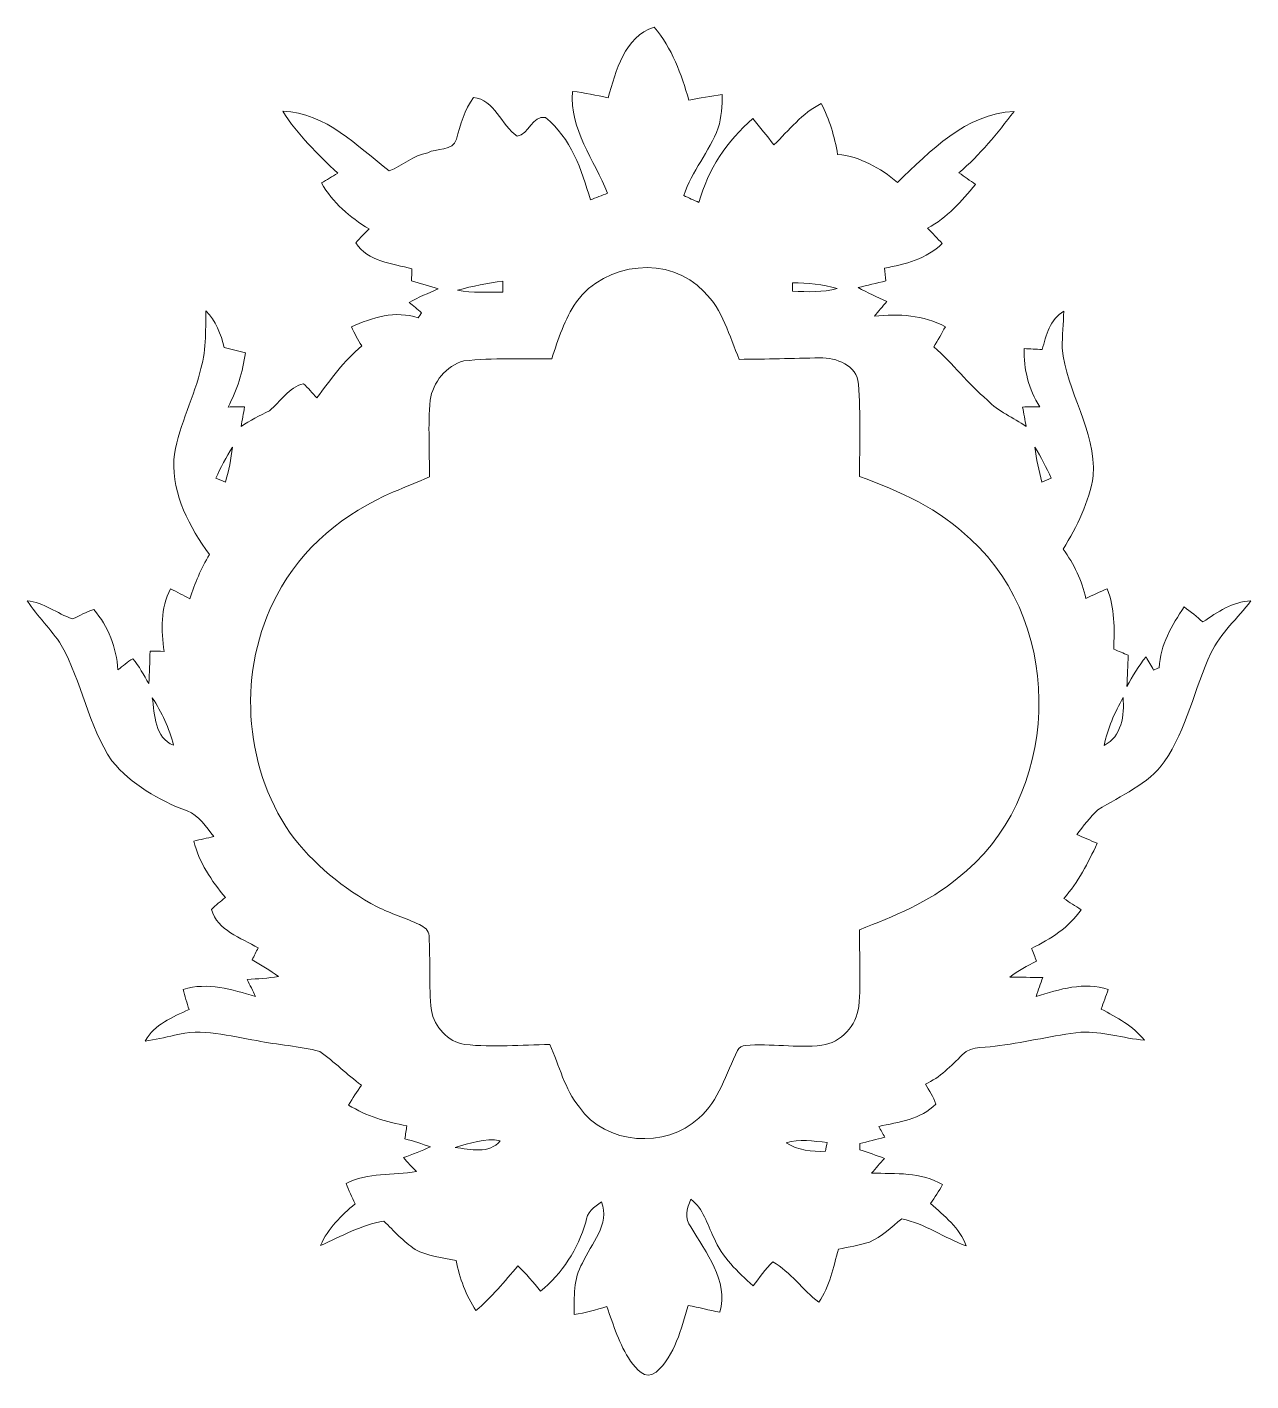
# Model space of a CAD drawing. Header units: centimetres. Extents: x -16.2 to 16.2, y -8.8 to 8.7.
# Drawn here: x -16.23 to -0.37, y -8.81 to 8.74 of the extents above; entities that cross this region are included whole.
import ezdxf

# ---------------------------------------------------------------- set-up
doc = ezdxf.new("R2010")
doc.units = ezdxf.units.CM
doc.header["$MEASUREMENT"] = 0
doc.layers.add('Layer 1', color=7, linetype='Continuous')

msp = doc.modelspace()

# ---------------------------------------------------------------- linework, layer by layer
at = {"layer": 'Layer 1', "lineweight": 9}
for points, knots in [([(-8.70162, 7.81978), (-8.60178, 8.16586), (-8.4896, 8.61), (-8.10613, 8.73736), (-8.10613, 8.73736), (-7.87294, 8.46536), (-7.75265, 8.12846), (-7.65669, 7.78944), (-7.65669, 7.78944), (-7.51276, 7.81872), (-7.36812, 7.84201), (-7.22278, 7.86388), (-7.22278, 7.86388), (-7.22313, 7.71818), (-7.23089, 7.56966), (-7.27499, 7.42996), (-7.27499, 7.42996), (-7.38858, 7.12022), (-7.61718, 6.86834), (-7.72196, 6.55472), (-7.72196, 6.55472), (-7.65669, 6.52368), (-7.59108, 6.49334), (-7.52475, 6.46406), (-7.52475, 6.46406), (-7.41045, 6.89127), (-7.15822, 7.26275), (-6.82802, 7.55202), (-6.82802, 7.55202), (-6.73453, 7.43949), (-6.64457, 7.32413), (-6.55285, 7.20948), (-6.55285, 7.20948), (-6.35953, 7.39927), (-6.18702, 7.62223), (-5.94043, 7.74676), (-5.94043, 7.74676), (-5.83318, 7.53932), (-5.76651, 7.31637), (-5.72806, 7.08671), (-5.72806, 7.08671), (-5.43454, 7.05884), (-5.17383, 6.91138), (-4.95336, 6.72405), (-4.95336, 6.72405), (-4.52791, 7.12975), (-4.06647, 7.61305), (-3.44135, 7.64516), (-3.44135, 7.64516), (-3.65619, 7.35976), (-3.88444, 7.08142), (-4.15607, 6.84717), (-4.15607, 6.84717), (-4.08376, 6.79849), (-4.01179, 6.74875), (-3.94159, 6.69689), (-3.94159, 6.69689), (-4.12045, 6.48099), (-4.31024, 6.26403), (-4.56176, 6.13174), (-4.56176, 6.13174), (-4.49827, 6.06471), (-4.43406, 5.99839), (-4.37127, 5.9303), (-4.37127, 5.9303), (-4.5794, 5.73487), (-4.84823, 5.65937), (-5.12198, 5.61386), (-5.12198, 5.61386), (-5.11563, 5.55812), (-5.10893, 5.50203), (-5.10258, 5.44594), (-5.10258, 5.44594), (-5.22323, 5.41878), (-5.34247, 5.38985), (-5.46206, 5.36057), (-5.46206, 5.36057), (-5.34141, 5.29354), (-5.21476, 5.23921), (-5.09094, 5.17889), (-5.09094, 5.17889), (-5.14561, 5.11645), (-5.2003, 5.054), (-5.25145, 4.98874), (-5.25145, 4.98874), (-4.93819, 5.02437), (-4.61645, 5.00497), (-4.33176, 4.85292), (-4.33176, 4.85292), (-4.37902, 4.76402), (-4.43019, 4.67759), (-4.48099, 4.59081), (-4.48099, 4.59081), (-4.23228, 4.37879), (-4.03896, 4.11103), (-3.78672, 3.90289), (-3.78672, 3.90289), (-3.64702, 3.74802), (-3.44876, 3.67993), (-3.28507, 3.55893), (-3.28507, 3.55893), (-3.30024, 3.6436), (-3.31576, 3.72827), (-3.33093, 3.81258), (-3.33093, 3.81258), (-3.25614, 3.81505), (-3.18135, 3.8154), (-3.10656, 3.8154), (-3.10656, 3.8154), (-3.25226, 4.04047), (-3.31753, 4.30188), (-3.30976, 4.57035), (-3.30976, 4.57035), (-3.23251, 4.56576), (-3.15525, 4.56082), (-3.07764, 4.55729), (-3.07764, 4.55729), (-3.02401, 4.74109), (-2.97709, 4.9517), (-2.79612, 5.05365), (-2.79612, 5.05365), (-2.80282, 4.89561), (-2.8194, 4.73792), (-2.81693, 4.57917), (-2.81693, 4.57917), (-2.76402, 4.0059), (-2.37807, 3.50919), (-2.4144, 2.92146), (-2.4144, 2.92146), (-2.46767, 2.57821), (-2.62714, 2.2653), (-2.80388, 1.97037), (-2.80388, 1.97037), (-2.667, 1.7767), (-2.56081, 1.56327), (-2.51036, 1.32973), (-2.51036, 1.32973), (-2.42005, 1.37524), (-2.32903, 1.41863), (-2.23555, 1.45673), (-2.23555, 1.45673), (-2.13218, 1.20873), (-2.14206, 0.93673), (-2.14982, 0.67321), (-2.14982, 0.67321), (-2.08703, 0.64746), (-2.02424, 0.621), (-1.96179, 0.59383), (-1.96179, 0.59383), (-1.96885, 0.46013), (-1.97449, 0.32572), (-1.97908, 0.19096), (-1.97908, 0.19096), (-1.90429, 0.32431), (-1.82809, 0.45731), (-1.73143, 0.57584), (-1.73143, 0.57584), (-1.69862, 0.51869), (-1.66581, 0.46084), (-1.633, 0.40298), (-1.633, 0.40298), (-1.61501, 0.41039), (-1.57938, 0.42485), (-1.56174, 0.43226), (-1.56174, 0.43226), (-1.54728, 0.72613), (-1.39452, 0.9826), (-1.23718, 1.22143), (-1.23718, 1.22143), (-1.15252, 1.16075), (-1.07279, 1.09372), (-0.99377, 1.02599), (-0.99377, 1.02599), (-0.80574, 1.15475), (-0.60924, 1.28951), (-0.37217, 1.3008), (-0.37217, 1.3008), (-0.54362, 1.07361), (-0.76446, 0.88382), (-0.8897, 0.62276), (-0.8897, 0.62276), (-1.10666, 0.15992), (-1.19944, -0.36008), (-1.49507, -0.78553), (-1.49507, -0.78553), (-1.7032, -1.08609), (-2.05845, -1.21944), (-2.35443, -1.41065), (-2.35443, -1.41065), (-2.45885, -1.50449), (-2.5414, -1.6202), (-2.62996, -1.72921), (-2.62996, -1.72921), (-2.54176, -1.76625), (-2.45321, -1.80329), (-2.36643, -1.84315), (-2.36643, -1.84315), (-2.47896, -2.09892), (-2.61478, -2.34516), (-2.79612, -2.55965), (-2.79612, -2.55965), (-2.72133, -2.60692), (-2.64725, -2.6549), (-2.57352, -2.70393), (-2.57352, -2.70393), (-2.73227, -2.9343), (-2.96651, -3.0867), (-3.21487, -3.20452), (-3.21487, -3.20452), (-3.19335, -3.25991), (-3.17148, -3.3153), (-3.15031, -3.37139), (-3.15031, -3.37139), (-3.27061, -3.43171), (-3.38843, -3.49768), (-3.49779, -3.57635), (-3.49779, -3.57635), (-3.35563, -3.57953), (-3.2131, -3.58164), (-3.07023, -3.58235), (-3.07023, -3.58235), (-3.09739, -3.66419), (-3.12667, -3.74533), (-3.15489, -3.82718), (-3.15489, -3.82718), (-2.85221, -3.73616), (-2.53188, -3.63315), (-2.22002, -3.73828), (-2.22002, -3.73828), (-2.25036, -3.8233), (-2.28247, -3.90761), (-2.31351, -3.99228), (-2.31351, -3.99228), (-2.10925, -4.09882), (-1.89653, -4.20959), (-1.75295, -4.39585), (-1.75295, -4.39585), (-2.02811, -4.37187), (-2.29587, -4.27626), (-2.57421, -4.29179), (-2.57421, -4.29179), (-2.92841, -4.32742), (-3.27272, -4.42267), (-3.62621, -4.46253), (-3.62621, -4.46253), (-3.78637, -4.50133), (-3.98921, -4.453), (-4.11445, -4.58388), (-4.11445, -4.58388), (-4.2559, -4.7317), (-4.40267, -4.87845), (-4.59104, -4.96524), (-4.59104, -4.96524), (-4.54095, -5.04814), (-4.48169, -5.12857), (-4.45628, -5.22382), (-4.45628, -5.22382), (-4.64856, -5.4235), (-4.93783, -5.45595), (-5.19429, -5.5131), (-5.19429, -5.5131), (-5.16855, -5.55967), (-5.1428, -5.60624), (-5.11704, -5.65351), (-5.11704, -5.65351), (-5.22535, -5.68032), (-5.3333, -5.70854), (-5.44125, -5.73535), (-5.44125, -5.73535), (-5.44054, -5.75581), (-5.43913, -5.79673), (-5.43843, -5.8172), (-5.43843, -5.8172), (-5.33189, -5.85071), (-5.22605, -5.88669), (-5.12198, -5.92797), (-5.12198, -5.92797), (-5.17772, -5.99112), (-5.23346, -6.05426), (-5.28708, -6.11953), (-5.28708, -6.11953), (-4.9731, -6.12447), (-4.64926, -6.10436), (-4.36739, -6.26769), (-4.36739, -6.26769), (-4.41642, -6.35095), (-4.4697, -6.43209), (-4.52297, -6.51287), (-4.52297, -6.51287), (-4.34763, -6.67339), (-4.14303, -6.82861), (-4.0633, -7.0625), (-4.0633, -7.0625), (-4.34623, -6.95596), (-4.59634, -6.77428), (-4.89621, -6.71078), (-4.89621, -6.71078), (-5.03132, -6.81662), (-5.15478, -6.94609), (-5.31672, -7.0117), (-5.31672, -7.0117), (-5.44654, -7.05721), (-5.58448, -7.07379), (-5.71818, -7.10448), (-5.71818, -7.10448), (-5.78415, -7.33873), (-5.82966, -7.58814), (-5.97147, -7.79205), (-5.97147, -7.79205), (-6.18102, -7.62977), (-6.33801, -7.40223), (-6.56696, -7.26711), (-6.56696, -7.26711), (-6.6668, -7.35848), (-6.73735, -7.4756), (-6.82308, -7.58003), (-6.82308, -7.58003), (-7.02275, -7.3994), (-7.22771, -7.20785), (-7.33319, -6.95455), (-7.33319, -6.95455), (-7.41963, -6.78134), (-7.46549, -6.57602), (-7.63094, -6.45784), (-7.63094, -6.45784), (-7.68068, -6.57249), (-7.7209, -6.70937), (-7.62812, -6.81662), (-7.62812, -6.81662), (-7.43621, -7.14893), (-7.13881, -7.50841), (-7.25488, -7.92222), (-7.25488, -7.92222), (-7.3907, -7.89259), (-7.52652, -7.86154), (-7.66269, -7.83438), (-7.66269, -7.83438), (-7.75935, -8.13812), (-7.83026, -8.47785), (-8.08002, -8.69868), (-8.08002, -8.69868), (-8.22784, -8.81193), (-8.33332, -8.64965), (-8.41305, -8.55475), (-8.41305, -8.55475), (-8.55698, -8.34026), (-8.63106, -8.08944), (-8.71855, -7.84884), (-8.71855, -7.84884), (-8.8586, -7.88941), (-8.99901, -7.92998), (-9.1433, -7.95256), (-9.1433, -7.95256), (-9.13871, -7.72643), (-9.15494, -7.48583), (-9.03464, -7.28369), (-9.03464, -7.28369), (-8.92352, -7.03781), (-8.67199, -6.78381), (-8.78946, -6.49206), (-8.78946, -6.49206), (-8.88083, -6.55662), (-8.98067, -6.62717), (-8.98984, -6.75382), (-8.98984, -6.75382), (-9.09602, -7.10025), (-9.29429, -7.42304), (-9.58004, -7.64917), (-9.58004, -7.64917), (-9.67175, -7.53487), (-9.76313, -7.41951), (-9.87143, -7.32003), (-9.87143, -7.32003), (-10.04182, -7.52323), (-10.21186, -7.72855), (-10.41471, -7.90105), (-10.41471, -7.90105), (-10.54559, -7.70315), (-10.62532, -7.4809), (-10.67294, -7.24983), (-10.67294, -7.24983), (-10.85074, -7.21137), (-11.04018, -7.19691), (-11.20211, -7.10625), (-11.20211, -7.10625), (-11.35521, -7.00641), (-11.47798, -6.86883), (-11.60674, -6.74077), (-11.60674, -6.74077), (-11.8999, -6.78769), (-12.15919, -6.93832), (-12.42731, -7.05509), (-12.42731, -7.05509), (-12.33382, -6.83672), (-12.15955, -6.66668), (-11.98034, -6.5164), (-11.98034, -6.5164), (-12.02232, -6.42962), (-12.06253, -6.34178), (-12.09816, -6.25252), (-12.09816, -6.25252), (-11.81453, -6.10436), (-11.48998, -6.15198), (-11.18447, -6.09907), (-11.18447, -6.09907), (-11.24162, -6.03874), (-11.29948, -5.97947), (-11.35451, -5.91774), (-11.35451, -5.91774), (-11.23703, -5.87223), (-11.1185, -5.82954), (-11.00314, -5.77804), (-11.00314, -5.77804), (-11.11286, -5.73923), (-11.22363, -5.7036), (-11.33581, -5.67291), (-11.33581, -5.67291), (-11.32734, -5.61647), (-11.31853, -5.56037), (-11.30971, -5.50428), (-11.30971, -5.50428), (-11.57535, -5.45913), (-11.83534, -5.38081), (-12.065, -5.23547), (-12.065, -5.23547), (-12.01103, -5.14833), (-11.95564, -5.06225), (-11.8999, -4.97688), (-11.8999, -4.97688), (-12.08652, -4.84106), (-12.24951, -4.67349), (-12.43824, -4.54226), (-12.43824, -4.54226), (-12.70494, -4.47064), (-12.98469, -4.45759), (-13.25457, -4.39973), (-13.25457, -4.39973), (-13.60488, -4.34682), (-13.96753, -4.2304), (-14.32066, -4.332), (-14.32066, -4.332), (-14.44661, -4.35846), (-14.57219, -4.38986), (-14.70025, -4.40573), (-14.70025, -4.40573), (-14.58243, -4.18877), (-14.34571, -4.09458), (-14.13299, -3.99827), (-14.13299, -3.99827), (-14.16015, -3.91149), (-14.1852, -3.824), (-14.20848, -3.73651), (-14.20848, -3.73651), (-13.89098, -3.63985), (-13.57666, -3.73792), (-13.27115, -3.82859), (-13.27115, -3.82859), (-13.30643, -3.7545), (-13.34418, -3.68148), (-13.37945, -3.60775), (-13.37945, -3.60775), (-13.24399, -3.59928), (-13.10746, -3.59399), (-12.97411, -3.56824), (-12.97411, -3.56824), (-13.08347, -3.49063), (-13.19848, -3.42113), (-13.31313, -3.35199), (-13.31313, -3.35199), (-13.28844, -3.30048), (-13.26304, -3.24968), (-13.23799, -3.19888), (-13.23799, -3.19888), (-13.45495, -3.06976), (-13.76927, -2.97381), (-13.84089, -2.70111), (-13.84089, -2.70111), (-13.78762, -2.6422), (-13.72235, -2.59598), (-13.66097, -2.54624), (-13.66097, -2.54624), (-13.84053, -2.32928), (-14.00422, -2.09186), (-14.0709, -1.81423), (-14.0709, -1.81423), (-13.98482, -1.79482), (-13.89839, -1.77648), (-13.81266, -1.75602), (-13.81266, -1.75602), (-13.91215, -1.63113), (-14.00069, -1.48015), (-14.15874, -1.42405), (-14.15874, -1.42405), (-14.52457, -1.2833), (-14.88088, -1.08221), (-15.13099, -0.77353), (-15.13099, -0.77353), (-15.44497, -0.3181), (-15.51729, 0.24917), (-15.78787, 0.72613), (-15.78787, 0.72613), (-15.91804, 0.93144), (-16.09866, 1.09831), (-16.23131, 1.30151), (-16.23131, 1.30151), (-16.014, 1.27999), (-15.84396, 1.13394), (-15.64429, 1.06726), (-15.64429, 1.06726), (-15.54904, 1.09937), (-15.46684, 1.16251), (-15.36841, 1.1858), (-15.36841, 1.1858), (-15.17368, 0.97095), (-15.0749, 0.6912), (-15.05444, 0.4051), (-15.05444, 0.4051), (-14.99094, 0.45413), (-14.93097, 0.50811), (-14.86218, 0.54974), (-14.86218, 0.54974), (-14.7761, 0.45413), (-14.72107, 0.33595), (-14.65333, 0.2273), (-14.65333, 0.2273), (-14.64557, 0.36735), (-14.64275, 0.5074), (-14.63711, 0.64746), (-14.63711, 0.64746), (-14.57713, 0.64746), (-14.51681, 0.64605), (-14.45684, 0.64463), (-14.45684, 0.64463), (-14.49353, 0.91768), (-14.50481, 1.20379), (-14.37182, 1.45391), (-14.37182, 1.45391), (-14.28786, 1.41369), (-14.20566, 1.3703), (-14.12311, 1.32797), (-14.12311, 1.32797), (-14.05749, 1.52693), (-13.97706, 1.72061), (-13.8677, 1.89911), (-13.8677, 1.89911), (-14.12593, 2.25859), (-14.34924, 2.66993), (-14.32878, 3.12713), (-14.32878, 3.12713), (-14.28927, 3.52436), (-14.08748, 3.87784), (-13.99293, 4.26131), (-13.99293, 4.26131), (-13.90897, 4.51884), (-13.91779, 4.7926), (-13.91568, 5.0593), (-13.91568, 5.0593), (-13.78338, 4.93159), (-13.72059, 4.75626), (-13.67684, 4.58199), (-13.67684, 4.58199), (-13.58406, 4.56082), (-13.49164, 4.53965), (-13.40027, 4.51355), (-13.40027, 4.51355), (-13.43907, 4.26907), (-13.50822, 4.0313), (-13.62675, 3.81223), (-13.62675, 3.81223), (-13.55549, 3.81399), (-13.48423, 3.8147), (-13.41297, 3.81364), (-13.41297, 3.81364), (-13.42778, 3.72862), (-13.44331, 3.64395), (-13.45812, 3.55858), (-13.45812, 3.55858), (-13.34418, 3.64183), (-13.21435, 3.69757), (-13.09159, 3.76495), (-13.09159, 3.76495), (-12.94483, 3.87996), (-12.84394, 4.06764), (-12.65097, 4.11456), (-12.65097, 4.11456), (-12.5857, 4.06023), (-12.5342, 3.99214), (-12.47669, 3.9297), (-12.47669, 3.9297), (-12.30031, 4.16924), (-12.12427, 4.41124), (-11.89532, 4.60351), (-11.89532, 4.60351), (-11.94294, 4.68465), (-11.98845, 4.76684), (-12.02937, 4.85116), (-12.02937, 4.85116), (-11.75914, 4.97286), (-11.45646, 5.06776), (-11.16366, 4.96793), (-11.16366, 4.96793), (-11.15237, 4.98415), (-11.12944, 5.01696), (-11.11815, 5.03319), (-11.11815, 5.03319), (-11.17212, 5.07835), (-11.2261, 5.1235), (-11.27972, 5.16901), (-11.27972, 5.16901), (-11.15836, 5.23604), (-11.02995, 5.2886), (-10.90225, 5.34222), (-10.90225, 5.34222), (-11.01655, 5.38138), (-11.13261, 5.4156), (-11.24903, 5.44806), (-11.24903, 5.44806), (-11.24797, 5.49956), (-11.24656, 5.55107), (-11.2455, 5.60222), (-11.2455, 5.60222), (-11.49174, 5.67454), (-11.8237, 5.69641), (-11.96905, 5.94159), (-11.96905, 5.94159), (-11.9186, 6.00756), (-11.85722, 6.0633), (-11.79901, 6.12151), (-11.79901, 6.12151), (-12.05054, 6.26862), (-12.2682, 6.46476), (-12.41813, 6.71629), (-12.41813, 6.71629), (-12.34723, 6.75827), (-12.27667, 6.7999), (-12.20647, 6.84294), (-12.20647, 6.84294), (-12.46364, 7.09059), (-12.72681, 7.34212), (-12.91802, 7.64657), (-12.91802, 7.64657), (-12.35534, 7.62858), (-11.95635, 7.19184), (-11.54007, 6.87434), (-11.54007, 6.87434), (-11.36721, 6.93925), (-11.22504, 7.07472), (-11.03842, 7.10788), (-11.03842, 7.10788), (-10.93153, 7.16961), (-10.70998, 7.12693), (-10.66871, 7.28285), (-10.66871, 7.28285), (-10.61332, 7.46983), (-10.56076, 7.66421), (-10.44751, 7.82578), (-10.44751, 7.82578), (-10.17341, 7.79544), (-10.08521, 7.46877), (-9.8806, 7.32201), (-9.8806, 7.32201), (-9.72326, 7.34882), (-9.68446, 7.59647), (-9.51371, 7.56508), (-9.51371, 7.56508), (-9.18456, 7.29873), (-9.04523, 6.89092), (-8.93234, 6.49863), (-8.93234, 6.49863), (-8.85755, 6.52509), (-8.7831, 6.55366), (-8.70938, 6.5833), (-8.70938, 6.5833), (-8.87871, 7.01827), (-9.20574, 7.40809), (-9.16164, 7.9041), (-9.16164, 7.9041), (-9.00677, 7.8854), (-8.85402, 7.85294), (-8.70162, 7.81978), (-8.70162, 7.81978), (-8.70162, 7.81978), (-8.70162, 7.81978), (-8.70162, 7.81978)], [0, 0, 0, 0, 0.00581395, 0.00581395, 0.00581395, 0.00581395, 0.01162791, 0.01162791, 0.01162791, 0.01162791, 0.01744186, 0.01744186, 0.01744186, 0.01744186, 0.02325581, 0.02325581, 0.02325581, 0.02325581, 0.02906977, 0.02906977, 0.02906977, 0.02906977, 0.03488372, 0.03488372, 0.03488372, 0.03488372, 0.04069767, 0.04069767, 0.04069767, 0.04069767, 0.04651163, 0.04651163, 0.04651163, 0.04651163, 0.05232558, 0.05232558, 0.05232558, 0.05232558, 0.05813953, 0.05813953, 0.05813953, 0.05813953, 0.06395349, 0.06395349, 0.06395349, 0.06395349, 0.06976744, 0.06976744, 0.06976744, 0.06976744, 0.0755814, 0.0755814, 0.0755814, 0.0755814, 0.08139535, 0.08139535, 0.08139535, 0.08139535, 0.0872093, 0.0872093, 0.0872093, 0.0872093, 0.09302326, 0.09302326, 0.09302326, 0.09302326, 0.09883721, 0.09883721, 0.09883721, 0.09883721, 0.10465116, 0.10465116, 0.10465116, 0.10465116, 0.11046512, 0.11046512, 0.11046512, 0.11046512, 0.11627907, 0.11627907, 0.11627907, 0.11627907, 0.12209302, 0.12209302, 0.12209302, 0.12209302, 0.12790698, 0.12790698, 0.12790698, 0.12790698, 0.13372093, 0.13372093, 0.13372093, 0.13372093, 0.13953488, 0.13953488, 0.13953488, 0.13953488, 0.14534884, 0.14534884, 0.14534884, 0.14534884, 0.15116279, 0.15116279, 0.15116279, 0.15116279, 0.15697674, 0.15697674, 0.15697674, 0.15697674, 0.1627907, 0.1627907, 0.1627907, 0.1627907, 0.16860465, 0.16860465, 0.16860465, 0.16860465, 0.1744186, 0.1744186, 0.1744186, 0.1744186, 0.18023256, 0.18023256, 0.18023256, 0.18023256, 0.18604651, 0.18604651, 0.18604651, 0.18604651, 0.19186047, 0.19186047, 0.19186047, 0.19186047, 0.19767442, 0.19767442, 0.19767442, 0.19767442, 0.20348837, 0.20348837, 0.20348837, 0.20348837, 0.20930233, 0.20930233, 0.20930233, 0.20930233, 0.21511628, 0.21511628, 0.21511628, 0.21511628, 0.22093023, 0.22093023, 0.22093023, 0.22093023, 0.22674419, 0.22674419, 0.22674419, 0.22674419, 0.23255814, 0.23255814, 0.23255814, 0.23255814, 0.23837209, 0.23837209, 0.23837209, 0.23837209, 0.24418605, 0.24418605, 0.24418605, 0.24418605, 0.25, 0.25, 0.25, 0.25, 0.25581395, 0.25581395, 0.25581395, 0.25581395, 0.26162791, 0.26162791, 0.26162791, 0.26162791, 0.26744186, 0.26744186, 0.26744186, 0.26744186, 0.27325581, 0.27325581, 0.27325581, 0.27325581, 0.27906977, 0.27906977, 0.27906977, 0.27906977, 0.28488372, 0.28488372, 0.28488372, 0.28488372, 0.29069767, 0.29069767, 0.29069767, 0.29069767, 0.29651163, 0.29651163, 0.29651163, 0.29651163, 0.30232558, 0.30232558, 0.30232558, 0.30232558, 0.30813953, 0.30813953, 0.30813953, 0.30813953, 0.31395349, 0.31395349, 0.31395349, 0.31395349, 0.31976744, 0.31976744, 0.31976744, 0.31976744, 0.3255814, 0.3255814, 0.3255814, 0.3255814, 0.33139535, 0.33139535, 0.33139535, 0.33139535, 0.3372093, 0.3372093, 0.3372093, 0.3372093, 0.34302326, 0.34302326, 0.34302326, 0.34302326, 0.34883721, 0.34883721, 0.34883721, 0.34883721, 0.35465116, 0.35465116, 0.35465116, 0.35465116, 0.36046512, 0.36046512, 0.36046512, 0.36046512, 0.36627907, 0.36627907, 0.36627907, 0.36627907, 0.37209302, 0.37209302, 0.37209302, 0.37209302, 0.37790698, 0.37790698, 0.37790698, 0.37790698, 0.38372093, 0.38372093, 0.38372093, 0.38372093, 0.38953488, 0.38953488, 0.38953488, 0.38953488, 0.39534884, 0.39534884, 0.39534884, 0.39534884, 0.40116279, 0.40116279, 0.40116279, 0.40116279, 0.40697674, 0.40697674, 0.40697674, 0.40697674, 0.4127907, 0.4127907, 0.4127907, 0.4127907, 0.41860465, 0.41860465, 0.41860465, 0.41860465, 0.4244186, 0.4244186, 0.4244186, 0.4244186, 0.43023256, 0.43023256, 0.43023256, 0.43023256, 0.43604651, 0.43604651, 0.43604651, 0.43604651, 0.44186047, 0.44186047, 0.44186047, 0.44186047, 0.44767442, 0.44767442, 0.44767442, 0.44767442, 0.45348837, 0.45348837, 0.45348837, 0.45348837, 0.45930233, 0.45930233, 0.45930233, 0.45930233, 0.46511628, 0.46511628, 0.46511628, 0.46511628, 0.47093023, 0.47093023, 0.47093023, 0.47093023, 0.47674419, 0.47674419, 0.47674419, 0.47674419, 0.48255814, 0.48255814, 0.48255814, 0.48255814, 0.48837209, 0.48837209, 0.48837209, 0.48837209, 0.49418605, 0.49418605, 0.49418605, 0.49418605, 0.5, 0.5, 0.5, 0.5, 0.50581395, 0.50581395, 0.50581395, 0.50581395, 0.51162791, 0.51162791, 0.51162791, 0.51162791, 0.51744186, 0.51744186, 0.51744186, 0.51744186, 0.52325581, 0.52325581, 0.52325581, 0.52325581, 0.52906977, 0.52906977, 0.52906977, 0.52906977, 0.53488372, 0.53488372, 0.53488372, 0.53488372, 0.54069767, 0.54069767, 0.54069767, 0.54069767, 0.54651163, 0.54651163, 0.54651163, 0.54651163, 0.55232558, 0.55232558, 0.55232558, 0.55232558, 0.55813953, 0.55813953, 0.55813953, 0.55813953, 0.56395349, 0.56395349, 0.56395349, 0.56395349, 0.56976744, 0.56976744, 0.56976744, 0.56976744, 0.5755814, 0.5755814, 0.5755814, 0.5755814, 0.58139535, 0.58139535, 0.58139535, 0.58139535, 0.5872093, 0.5872093, 0.5872093, 0.5872093, 0.59302326, 0.59302326, 0.59302326, 0.59302326, 0.59883721, 0.59883721, 0.59883721, 0.59883721, 0.60465116, 0.60465116, 0.60465116, 0.60465116, 0.61046512, 0.61046512, 0.61046512, 0.61046512, 0.61627907, 0.61627907, 0.61627907, 0.61627907, 0.62209302, 0.62209302, 0.62209302, 0.62209302, 0.62790698, 0.62790698, 0.62790698, 0.62790698, 0.63372093, 0.63372093, 0.63372093, 0.63372093, 0.63953488, 0.63953488, 0.63953488, 0.63953488, 0.64534884, 0.64534884, 0.64534884, 0.64534884, 0.65116279, 0.65116279, 0.65116279, 0.65116279, 0.65697674, 0.65697674, 0.65697674, 0.65697674, 0.6627907, 0.6627907, 0.6627907, 0.6627907, 0.66860465, 0.66860465, 0.66860465, 0.66860465, 0.6744186, 0.6744186, 0.6744186, 0.6744186, 0.68023256, 0.68023256, 0.68023256, 0.68023256, 0.68604651, 0.68604651, 0.68604651, 0.68604651, 0.69186047, 0.69186047, 0.69186047, 0.69186047, 0.69767442, 0.69767442, 0.69767442, 0.69767442, 0.70348837, 0.70348837, 0.70348837, 0.70348837, 0.70930233, 0.70930233, 0.70930233, 0.70930233, 0.71511628, 0.71511628, 0.71511628, 0.71511628, 0.72093023, 0.72093023, 0.72093023, 0.72093023, 0.72674419, 0.72674419, 0.72674419, 0.72674419, 0.73255814, 0.73255814, 0.73255814, 0.73255814, 0.73837209, 0.73837209, 0.73837209, 0.73837209, 0.74418605, 0.74418605, 0.74418605, 0.74418605, 0.75, 0.75, 0.75, 0.75, 0.75581395, 0.75581395, 0.75581395, 0.75581395, 0.76162791, 0.76162791, 0.76162791, 0.76162791, 0.76744186, 0.76744186, 0.76744186, 0.76744186, 0.77325581, 0.77325581, 0.77325581, 0.77325581, 0.77906977, 0.77906977, 0.77906977, 0.77906977, 0.78488372, 0.78488372, 0.78488372, 0.78488372, 0.79069767, 0.79069767, 0.79069767, 0.79069767, 0.79651163, 0.79651163, 0.79651163, 0.79651163, 0.80232558, 0.80232558, 0.80232558, 0.80232558, 0.80813953, 0.80813953, 0.80813953, 0.80813953, 0.81395349, 0.81395349, 0.81395349, 0.81395349, 0.81976744, 0.81976744, 0.81976744, 0.81976744, 0.8255814, 0.8255814, 0.8255814, 0.8255814, 0.83139535, 0.83139535, 0.83139535, 0.83139535, 0.8372093, 0.8372093, 0.8372093, 0.8372093, 0.84302326, 0.84302326, 0.84302326, 0.84302326, 0.84883721, 0.84883721, 0.84883721, 0.84883721, 0.85465116, 0.85465116, 0.85465116, 0.85465116, 0.86046512, 0.86046512, 0.86046512, 0.86046512, 0.86627907, 0.86627907, 0.86627907, 0.86627907, 0.87209302, 0.87209302, 0.87209302, 0.87209302, 0.87790698, 0.87790698, 0.87790698, 0.87790698, 0.88372093, 0.88372093, 0.88372093, 0.88372093, 0.88953488, 0.88953488, 0.88953488, 0.88953488, 0.89534884, 0.89534884, 0.89534884, 0.89534884, 0.90116279, 0.90116279, 0.90116279, 0.90116279, 0.90697674, 0.90697674, 0.90697674, 0.90697674, 0.9127907, 0.9127907, 0.9127907, 0.9127907, 0.91860465, 0.91860465, 0.91860465, 0.91860465, 0.9244186, 0.9244186, 0.9244186, 0.9244186, 0.93023256, 0.93023256, 0.93023256, 0.93023256, 0.93604651, 0.93604651, 0.93604651, 0.93604651, 0.94186047, 0.94186047, 0.94186047, 0.94186047, 0.94767442, 0.94767442, 0.94767442, 0.94767442, 0.95348837, 0.95348837, 0.95348837, 0.95348837, 0.95930233, 0.95930233, 0.95930233, 0.95930233, 0.96511628, 0.96511628, 0.96511628, 0.96511628, 0.97093023, 0.97093023, 0.97093023, 0.97093023, 0.97674419, 0.97674419, 0.97674419, 0.97674419, 0.98255814, 0.98255814, 0.98255814, 0.98255814, 0.98837209, 0.98837209, 0.98837209, 0.98837209, 1, 1, 1, 1]), ([(-9.11366, 5.17536), (-9.26712, 4.9524), (-9.34826, 4.691), (-9.43328, 4.43629), (-9.43328, 4.43629), (-9.81287, 4.43347), (-10.19422, 4.45393), (-10.57134, 4.40913), (-10.57134, 4.40913), (-10.80171, 4.35127), (-10.9721, 4.13078), (-11.00843, 3.90077), (-11.00843, 3.90077), (-11.03701, 3.57128), (-11.01443, 3.23932), (-11.01796, 2.90876), (-11.01796, 2.90876), (-11.17071, 2.83821), (-11.3277, 2.77718), (-11.48257, 2.71191), (-11.48257, 2.71191), (-12.11404, 2.44168), (-12.67848, 1.98695), (-12.99669, 1.36818), (-12.99669, 1.36818), (-13.50434, 0.41462), (-13.43554, -0.8201), (-12.82277, -1.71051), (-12.82277, -1.71051), (-12.52467, -2.1088), (-12.1345, -2.43441), (-11.69423, -2.66583), (-11.69423, -2.66583), (-11.51784, -2.75508), (-11.32629, -2.81118), (-11.14813, -2.8969), (-11.14813, -2.8969), (-11.09028, -2.92689), (-11.01796, -2.96816), (-11.02254, -3.04401), (-11.02254, -3.04401), (-11.00279, -3.36504), (-11.02889, -3.68854), (-10.99221, -4.00956), (-10.99221, -4.00956), (-10.95411, -4.22335), (-10.77807, -4.41667), (-10.55864, -4.44983), (-10.55864, -4.44983), (-10.19281, -4.49287), (-9.82451, -4.45089), (-9.45727, -4.45265), (-9.45727, -4.45265), (-9.3345, -4.7257), (-9.26536, -5.02803), (-9.07415, -5.2651), (-9.07415, -5.2651), (-8.73866, -5.75264), (-7.95232, -5.80309), (-7.52687, -5.40727), (-7.52687, -5.40727), (-7.2637, -5.17761), (-7.1755, -4.82801), (-7.02487, -4.52709), (-7.02487, -4.52709), (-7.00829, -4.48758), (-6.96207, -4.46994), (-6.92327, -4.46288), (-6.92327, -4.46288), (-6.59307, -4.43819), (-6.26146, -4.49604), (-5.93196, -4.46182), (-5.93196, -4.46182), (-5.67973, -4.42549), (-5.4864, -4.20465), (-5.45324, -3.9577), (-5.45324, -3.9577), (-5.42431, -3.6275), (-5.44724, -3.29448), (-5.44407, -2.96393), (-5.44407, -2.96393), (-5.00062, -2.78789), (-4.54766, -2.60974), (-4.1776, -2.29894), (-4.1776, -2.29894), (-2.83881, -1.27624), (-2.75661, 0.97166), (-4.00509, 2.09808), (-4.00509, 2.09808), (-4.4069, 2.49072), (-4.92442, 2.7225), (-5.44407, 2.9137), (-5.44407, 2.9137), (-5.44336, 3.31269), (-5.42643, 3.71239), (-5.45783, 4.11032), (-5.45783, 4.11032), (-5.47899, 4.35938), (-5.74393, 4.45075), (-5.95913, 4.4504), (-5.95913, 4.4504), (-6.30732, 4.44229), (-6.65551, 4.43206), (-7.00335, 4.43029), (-7.00335, 4.43029), (-7.13317, 4.73545), (-7.21396, 5.07129), (-7.4609, 5.31012), (-7.4609, 5.31012), (-7.89976, 5.78637), (-8.74536, 5.68936), (-9.11366, 5.17536), (-9.11366, 5.17536), (-9.11366, 5.17536), (-9.11366, 5.17536), (-9.11366, 5.17536)], [0, 0, 0, 0, 0.03333333, 0.03333333, 0.03333333, 0.03333333, 0.06666667, 0.06666667, 0.06666667, 0.06666667, 0.1, 0.1, 0.1, 0.1, 0.13333333, 0.13333333, 0.13333333, 0.13333333, 0.16666667, 0.16666667, 0.16666667, 0.16666667, 0.2, 0.2, 0.2, 0.2, 0.23333333, 0.23333333, 0.23333333, 0.23333333, 0.26666667, 0.26666667, 0.26666667, 0.26666667, 0.3, 0.3, 0.3, 0.3, 0.33333333, 0.33333333, 0.33333333, 0.33333333, 0.36666667, 0.36666667, 0.36666667, 0.36666667, 0.4, 0.4, 0.4, 0.4, 0.43333333, 0.43333333, 0.43333333, 0.43333333, 0.46666667, 0.46666667, 0.46666667, 0.46666667, 0.5, 0.5, 0.5, 0.5, 0.53333333, 0.53333333, 0.53333333, 0.53333333, 0.56666667, 0.56666667, 0.56666667, 0.56666667, 0.6, 0.6, 0.6, 0.6, 0.63333333, 0.63333333, 0.63333333, 0.63333333, 0.66666667, 0.66666667, 0.66666667, 0.66666667, 0.7, 0.7, 0.7, 0.7, 0.73333333, 0.73333333, 0.73333333, 0.73333333, 0.76666667, 0.76666667, 0.76666667, 0.76666667, 0.8, 0.8, 0.8, 0.8, 0.83333333, 0.83333333, 0.83333333, 0.83333333, 0.86666667, 0.86666667, 0.86666667, 0.86666667, 0.9, 0.9, 0.9, 0.9, 0.93333333, 0.93333333, 0.93333333, 0.93333333, 1, 1, 1, 1]), ([(-10.65178, 5.32635), (-10.45881, 5.29107), (-10.26125, 5.3006), (-10.0658, 5.29989), (-10.0658, 5.29989), (-10.06651, 5.33623), (-10.06721, 5.4089), (-10.06758, 5.44523), (-10.06758, 5.44523), (-10.26407, 5.41525), (-10.46056, 5.38209), (-10.65178, 5.32635), (-10.65178, 5.32635), (-10.65178, 5.32635), (-10.65178, 5.32635), (-10.65178, 5.32635)], [0, 0, 0, 0, 0.2, 0.2, 0.2, 0.2, 0.4, 0.4, 0.4, 0.4, 0.6, 0.6, 0.6, 0.6, 1, 1, 1, 1]), ([(-6.3119, 5.42125), (-6.3119, 5.39443), (-6.31155, 5.34152), (-6.31155, 5.31471), (-6.31155, 5.31471), (-6.11823, 5.30377), (-5.92067, 5.29671), (-5.73264, 5.34998), (-5.73264, 5.34998), (-5.92208, 5.40008), (-6.11611, 5.42654), (-6.3119, 5.42125), (-6.3119, 5.42125), (-6.3119, 5.42125), (-6.3119, 5.42125), (-6.3119, 5.42125)], [0, 0, 0, 0, 0.2, 0.2, 0.2, 0.2, 0.4, 0.4, 0.4, 0.4, 0.6, 0.6, 0.6, 0.6, 1, 1, 1, 1]), ([(-13.78374, 2.88865), (-13.74317, 2.87243), (-13.70224, 2.8562), (-13.66132, 2.83997), (-13.66132, 2.83997), (-13.61934, 2.98814), (-13.58583, 3.13877), (-13.57066, 3.29223), (-13.57066, 3.29223), (-13.6518, 3.16347), (-13.722, 3.02765), (-13.78374, 2.88865), (-13.78374, 2.88865), (-13.78374, 2.88865), (-13.78374, 2.88865), (-13.78374, 2.88865)], [0, 0, 0, 0, 0.2, 0.2, 0.2, 0.2, 0.4, 0.4, 0.4, 0.4, 0.6, 0.6, 0.6, 0.6, 1, 1, 1, 1]), ([(-3.17077, 3.29117), (-3.15278, 3.13877), (-3.11926, 2.98849), (-3.08081, 2.84032), (-3.08081, 2.84032), (-3.04059, 2.85655), (-3.00038, 2.87243), (-2.96016, 2.88865), (-2.96016, 2.88865), (-3.02154, 3.0273), (-3.09139, 3.16206), (-3.17077, 3.29117), (-3.17077, 3.29117), (-3.17077, 3.29117), (-3.17077, 3.29117), (-3.17077, 3.29117)], [0, 0, 0, 0, 0.2, 0.2, 0.2, 0.2, 0.4, 0.4, 0.4, 0.4, 0.6, 0.6, 0.6, 0.6, 1, 1, 1, 1]), ([(-14.60853, 0.04456), (-14.57854, -0.17487), (-14.57819, -0.4779), (-14.33266, -0.57139), (-14.33266, -0.57139), (-14.38946, -0.35232), (-14.48682, -0.14559), (-14.60853, 0.04456), (-14.60853, 0.04456), (-14.60853, 0.04456), (-14.60853, 0.04456), (-14.60853, 0.04456)], [0, 0, 0, 0, 0.25, 0.25, 0.25, 0.25, 0.5, 0.5, 0.5, 0.5, 1, 1, 1, 1]), ([(-2.27365, -0.57386), (-2.04505, -0.46379), (-2.01048, -0.17769), (-2.02811, 0.04632), (-2.02811, 0.04632), (-2.13677, -0.14806), (-2.23131, -0.35408), (-2.27365, -0.57386), (-2.27365, -0.57386), (-2.27365, -0.57386), (-2.27365, -0.57386), (-2.27365, -0.57386)], [0, 0, 0, 0, 0.25, 0.25, 0.25, 0.25, 0.5, 0.5, 0.5, 0.5, 1, 1, 1, 1]), ([(-10.68564, -5.78792), (-10.48456, -5.80485), (-10.24396, -5.87823), (-10.09897, -5.6976), (-10.09897, -5.6976), (-10.30006, -5.65809), (-10.49549, -5.73253), (-10.68564, -5.78792), (-10.68564, -5.78792), (-10.68564, -5.78792), (-10.68564, -5.78792), (-10.68564, -5.78792)], [0, 0, 0, 0, 0.25, 0.25, 0.25, 0.25, 0.5, 0.5, 0.5, 0.5, 1, 1, 1, 1]), ([(-6.39657, -5.72477), (-6.24523, -5.82319), (-6.06214, -5.84118), (-5.88539, -5.83484), (-5.88539, -5.83484), (-5.87975, -5.80661), (-5.86881, -5.74946), (-5.86352, -5.72089), (-5.86352, -5.72089), (-6.04026, -5.70642), (-6.22371, -5.66762), (-6.39657, -5.72477)], [0, 0, 0, 0, 0.25, 0.25, 0.25, 0.25, 0.5, 0.5, 0.5, 0.5, 1, 1, 1, 1])]:
    msp.add_open_spline(points, degree=3, knots=knots, dxfattribs=at)

doc.saveas('drawing.dxf')
